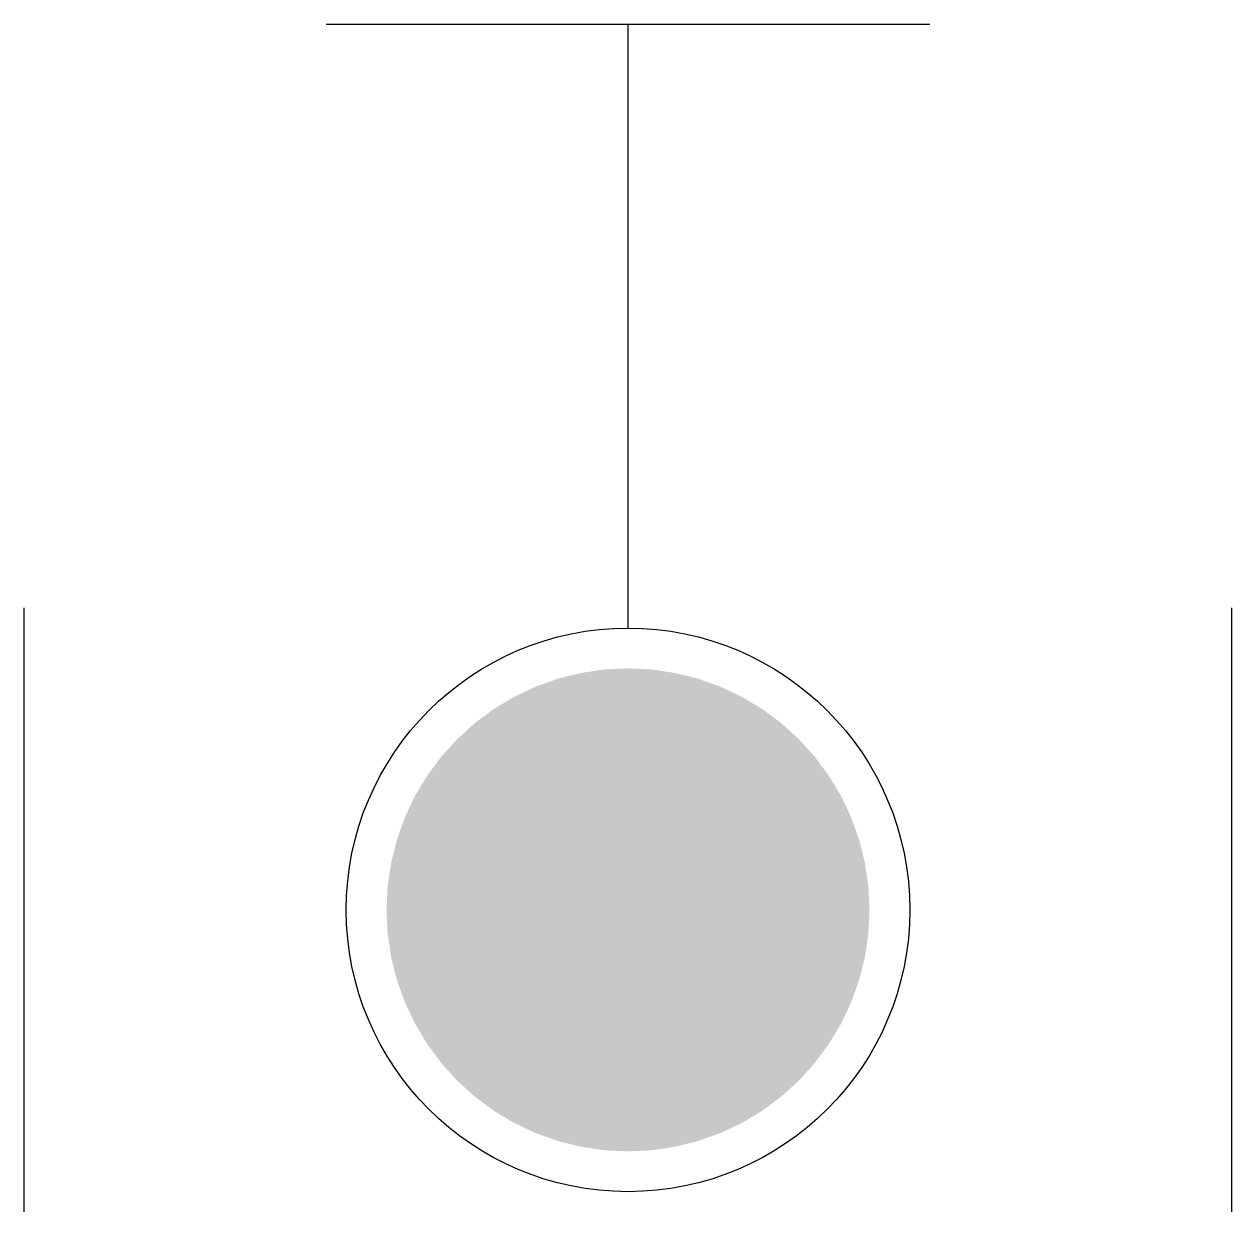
# Model space of a CAD drawing. Header units: millimetres. Extents: x -2886.078 to -2885.838, y 1177.661 to 1177.897.
import ezdxf

# ---------------------------------------------------------------- set-up
doc = ezdxf.new("R2010")
doc.units = ezdxf.units.MM
doc.header["$LTSCALE"] = 10
doc.layers.add('Hds_símbolos', color=2, linetype='Continuous')

msp = doc.modelspace()

# ---------------------------------------------------------------- linework, layer by layer
at = {"layer": 'Hds_símbolos'}
for p, q in [((-2886.01843, 1177.89711), (-2885.89843, 1177.89711)), ((-2885.95843, 1177.77711), (-2885.95843, 1177.89711)), ((-2886.07843, 1177.66111), (-2886.07843, 1177.78111)), ((-2885.83843, 1177.66111), (-2885.83843, 1177.78111))]:
    msp.add_line(p, q, dxfattribs=at)
at = {"layer": 'Hds_símbolos', "color": 1, "const_width": 0.048}
msp.add_lwpolyline([(-2885.98243, 1177.72111, 1), (-2885.93443, 1177.72111, 1)], format="xyb", close=True, dxfattribs=at)
at = {"layer": 'Hds_símbolos', "color": 2}
msp.add_circle((-2885.95843, 1177.72111), 0.056, dxfattribs=at)

doc.saveas('drawing.dxf')
